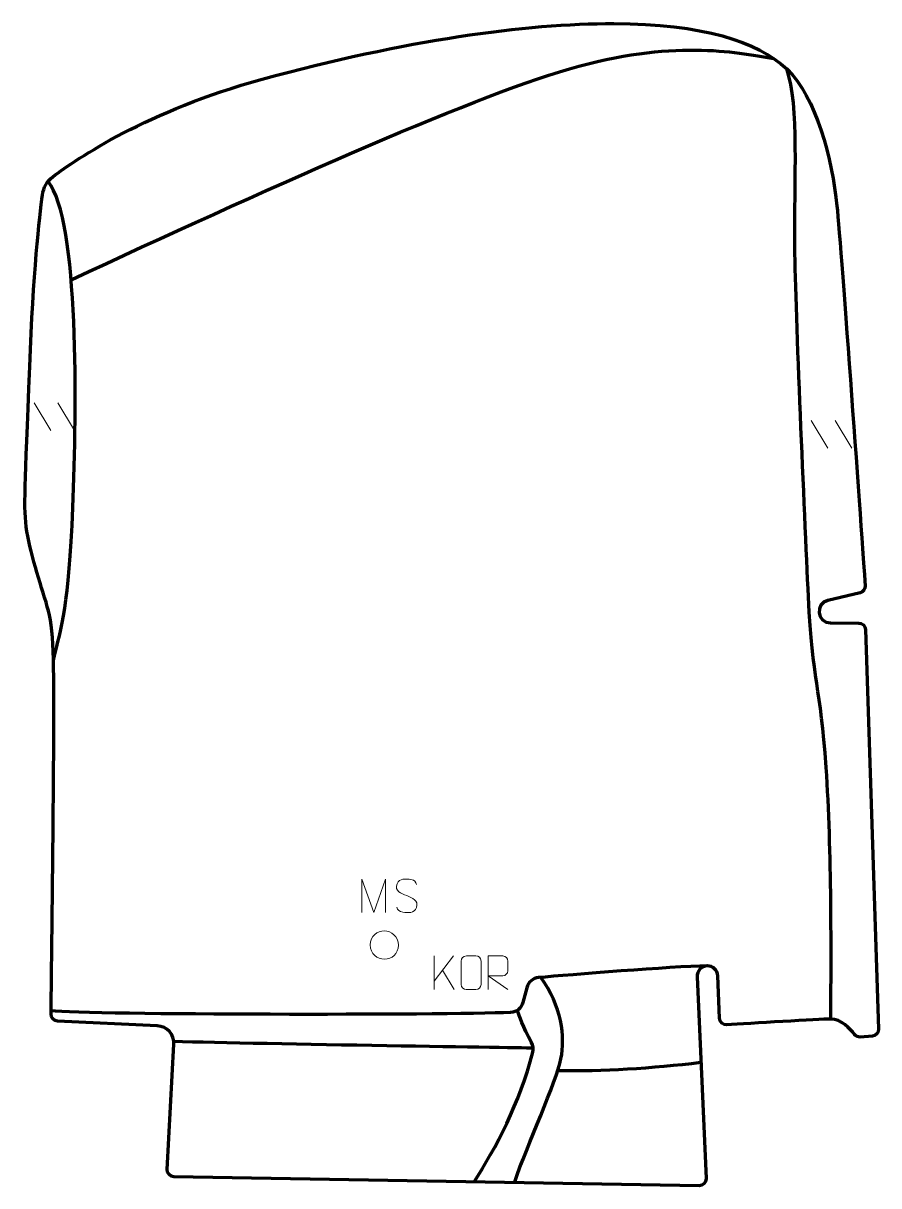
# Model space of a CAD drawing. Header units: millimetres. Extents: x -318 to 317, y -432 to 432.
import ezdxf

# ---------------------------------------------------------------- set-up
doc = ezdxf.new("R2010")
doc.units = ezdxf.units.MM
doc.header["$MEASUREMENT"] = 0
for name, color, linetype in [('layer 1', 7, 'Continuous'), ('layer 2', 7, 'Continuous'), ('layer 3', 7, 'Continuous')]:
    doc.layers.add(name, color=color, linetype=linetype)

msp = doc.modelspace()

# ---------------------------------------------------------------- linework, layer by layer
at = {"layer": 'layer 1', "color": 250, "lineweight": 9}
msp.add_open_spline([(-60.5986, -252.7132), (-60.5279, -246.0728), (-55.2539, -242.2268), (-50.0986, -242.3238), (-50.0986, -242.3238), (-44.9433, -242.2268), (-39.6693, -246.2902), (-39.5986, -252.9306), (-39.5986, -252.9306), (-39.9688, -259.2599), (-44.4107, -263.2906), (-50.0986, -263.32), (-50.0986, -263.32), (-55.2539, -263.417), (-60.5279, -259.3536), (-60.5986, -252.7132)], degree=3, knots=[0, 0, 0, 0, 0.2, 0.2, 0.2, 0.2, 0.4, 0.4, 0.4, 0.4, 0.6, 0.6, 0.6, 0.6, 1, 1, 1, 1], dxfattribs=at)
at = {"layer": 'layer 2', "color": 230, "lineweight": 200}
msp.add_open_spline([(316.9763, -315.3015), (316.9763, -315.3015), (307.1367, -18.5541), (307.1367, -18.5541), (307.1367, -18.5541), (307.0474, -15.8582), (304.8443, -13.7162), (302.1526, -13.7095), (302.1526, -13.7095), (302.1526, -13.7095), (281.2918, -13.6547), (281.2918, -13.6547), (281.2918, -13.6547), (271.2419, -13.616), (269.5655, 0.7926), (279.3371, 3.1474), (279.3371, 3.1474), (279.3371, 3.1474), (303.1848, 8.7143), (303.1848, 8.7143), (303.1848, 8.7143), (305.5791, 9.2731), (307.2129, 11.4913), (307.0382, 13.9491), (307.0382, 13.9491), (304.6725, 47.1903), (289.1803, 264.3628), (285.9919, 296.0419), (285.9919, 296.0419), (282.5375, 330.3629), (270.4506, 377.294), (248.7678, 397.8264), (248.7678, 397.8264), (227.085, 418.3591), (185.7581, 431.2835), (120.3796, 431.4983), (120.3796, 431.4983), (55.0011, 431.7128), (-34.5668, 419.2132), (-140.7684, 390.2067), (-140.7684, 390.2067), (-225.8051, 366.9806), (-278.5634, 331.1125), (-296.2142, 317.7391), (-296.2142, 317.7391), (-300.4825, 314.5049), (-303.2783, 309.6954), (-303.9778, 304.3784), (-303.9778, 304.3784), (-306.1478, 287.8874), (-310.8573, 246.0004), (-313.4661, 176.8457), (-313.4661, 176.8457), (-316.9322, 84.9629), (-318.2417, 72.7614), (-315.5126, 54.3161), (-315.5126, 54.3161), (-312.7835, 35.871), (-303.8187, 11.521), (-299.499, -4.6674), (-299.499, -4.6674), (-295.1788, -20.8557), (-295.405, -51.8257), (-295.5919, -103.6671), (-295.5919, -103.6671), (-295.7587, -150.0355), (-297.2641, -277.7227), (-297.5802, -304.1647), (-297.5802, -304.1647), (-297.6123, -306.8617), (-295.5087, -309.0987), (-292.8205, -309.2281), (-292.8205, -309.2281), (-292.8205, -309.2281), (-218.7164, -312.8011), (-218.7164, -312.8011), (-218.7164, -312.8011), (-211.5172, -313.1482), (-205.9737, -319.2992), (-206.3596, -326.5128), (-206.3596, -326.5128), (-206.3596, -326.5128), (-211.3331, -419.5463), (-211.3331, -419.5463), (-211.3331, -419.5463), (-211.4844, -422.3816), (-209.258, -424.7766), (-206.4252, -424.8249), (-206.4252, -424.8249), (-206.4252, -424.8249), (183.7769, -431.4984), (183.7769, -431.4984), (183.7769, -431.4984), (186.6588, -431.5478), (188.985, -429.1514), (188.857, -426.2653), (188.857, -426.2653), (188.857, -426.2653), (182.2036, -276.3864), (182.2036, -276.3864), (182.2036, -276.3864), (182.0124, -272.0772), (185.3807, -268.4461), (189.6832, -268.3236), (189.6832, -268.3236), (193.8992, -268.2037), (197.4284, -271.5039), (197.6006, -275.7277), (197.6006, -275.7277), (197.6006, -275.7277), (198.8847, -307.1926), (198.8847, -307.1926), (198.8847, -307.1926), (198.999, -309.9922), (201.3805, -312.1544), (204.1718, -311.9904), (204.1718, -311.9904), (220.777, -311.0164), (272.8816, -307.9796), (281.4326, -307.7366), (281.4326, -307.7366), (289.0921, -307.5186), (296.0467, -315.2754), (299.0344, -319.1496), (299.0344, -319.1496), (300.0599, -320.4803), (301.6757, -321.2145), (303.3492, -321.0973), (303.3492, -321.0973), (303.3492, -321.0973), (312.3281, -320.4673), (312.3281, -320.4673), (312.3281, -320.4673), (315.0117, -320.2785), (317.0656, -317.9964), (316.9763, -315.3015)], degree=3, knots=[0, 0, 0, 0, 0.02857143, 0.02857143, 0.02857143, 0.02857143, 0.05714286, 0.05714286, 0.05714286, 0.05714286, 0.08571429, 0.08571429, 0.08571429, 0.08571429, 0.11428571, 0.11428571, 0.11428571, 0.11428571, 0.14285714, 0.14285714, 0.14285714, 0.14285714, 0.17142857, 0.17142857, 0.17142857, 0.17142857, 0.2, 0.2, 0.2, 0.2, 0.22857143, 0.22857143, 0.22857143, 0.22857143, 0.25714286, 0.25714286, 0.25714286, 0.25714286, 0.28571429, 0.28571429, 0.28571429, 0.28571429, 0.31428571, 0.31428571, 0.31428571, 0.31428571, 0.34285714, 0.34285714, 0.34285714, 0.34285714, 0.37142857, 0.37142857, 0.37142857, 0.37142857, 0.4, 0.4, 0.4, 0.4, 0.42857143, 0.42857143, 0.42857143, 0.42857143, 0.45714286, 0.45714286, 0.45714286, 0.45714286, 0.48571429, 0.48571429, 0.48571429, 0.48571429, 0.51428571, 0.51428571, 0.51428571, 0.51428571, 0.54285714, 0.54285714, 0.54285714, 0.54285714, 0.57142857, 0.57142857, 0.57142857, 0.57142857, 0.6, 0.6, 0.6, 0.6, 0.62857143, 0.62857143, 0.62857143, 0.62857143, 0.65714286, 0.65714286, 0.65714286, 0.65714286, 0.68571429, 0.68571429, 0.68571429, 0.68571429, 0.71428571, 0.71428571, 0.71428571, 0.71428571, 0.74285714, 0.74285714, 0.74285714, 0.74285714, 0.77142857, 0.77142857, 0.77142857, 0.77142857, 0.8, 0.8, 0.8, 0.8, 0.82857143, 0.82857143, 0.82857143, 0.82857143, 0.85714286, 0.85714286, 0.85714286, 0.85714286, 0.88571429, 0.88571429, 0.88571429, 0.88571429, 0.91428571, 0.91428571, 0.91428571, 0.91428571, 0.94285714, 0.94285714, 0.94285714, 0.94285714, 1, 1, 1, 1], dxfattribs=at)
at = {"layer": 'layer 2', "color": 250, "lineweight": 9}
for points in [[(-310.2398, 149.8585), (-310.2398, 149.8585), (-297.8755, 129.3142), (-297.8755, 129.3142)], [(-292.5099, 149.8585), (-292.5099, 149.8585), (-280.1456, 129.3142), (-280.1456, 129.3142)], [(267.0002, 136.8201), (267.0002, 136.8201), (279.3645, 116.2758), (279.3645, 116.2758)], [(284.7301, 136.8201), (284.7301, 136.8201), (297.0944, 116.2758), (297.0944, 116.2758)], [(-13.0183, -260.905), (-13.0183, -260.905), (-13.0183, -285.8586), (-13.0183, -285.8586)], [(1.3579, -260.905), (1.3579, -260.905), (-13.0183, -279.5447), (-13.0183, -279.5447)], [(1.6832, -285.7628), (1.6832, -285.7628), (-6.7873, -271.4492), (-6.7873, -271.4492)]]:
    msp.add_open_spline(points, degree=3, dxfattribs=at)
for points, knots in [([(-66.8617, -228.7334), (-66.8617, -228.7334), (-66.8617, -203.7755), (-66.8617, -203.7755), (-66.8617, -203.7755), (-66.8617, -203.7755), (-57.9366, -228.7334), (-57.9366, -228.7334), (-57.9366, -228.7334), (-57.9366, -228.7334), (-49.1767, -203.776), (-49.1767, -203.776), (-49.1767, -203.776), (-49.1767, -203.776), (-49.1767, -228.7334), (-49.1767, -228.7334)], [0, 0, 0, 0, 0.2, 0.2, 0.2, 0.2, 0.4, 0.4, 0.4, 0.4, 0.6, 0.6, 0.6, 0.6, 1, 1, 1, 1]), ([(-33.4695, -216.0835), (-37.7178, -214.6131), (-42.6259, -212.8173), (-40.6208, -207.297), (-40.6208, -207.297), (-39.1173, -203.1571), (-33.9037, -203.5456), (-30.3001, -204.1467), (-30.3001, -204.1467), (-27.4395, -204.6239), (-26.5748, -205.8371), (-26.2642, -207.9212)], [0, 0, 0, 0, 0.25, 0.25, 0.25, 0.25, 0.5, 0.5, 0.5, 0.5, 1, 1, 1, 1]), ([(-33.4695, -216.0836), (-29.4509, -217.7303), (-24.4214, -219.6186), (-26.2554, -224.9789), (-26.2554, -224.9789), (-27.7152, -229.2453), (-32.626, -228.9886), (-36.3521, -228.4339), (-36.3521, -228.4339), (-39.1021, -228.0241), (-40.323, -226.8106), (-40.701, -224.6984)], [0, 0, 0, 0, 0.25, 0.25, 0.25, 0.25, 0.5, 0.5, 0.5, 0.5, 1, 1, 1, 1]), ([(10.8128, -260.9053), (13.1385, -260.9053), (15.4646, -260.9053), (17.7907, -260.9053), (17.7907, -260.9053), (19.7373, -260.8697), (21.7287, -262.3613), (21.7554, -264.7989), (21.7554, -264.7989), (21.755, -270.5458), (21.755, -276.2931), (21.7554, -282.0408), (21.7554, -282.0408), (21.6156, -284.3642), (19.9384, -285.8438), (17.7907, -285.8546), (17.7907, -285.8546), (15.4588, -285.8542), (13.1269, -285.8542), (10.7954, -285.8546), (10.7954, -285.8546), (8.8704, -285.96), (6.8983, -284.0755), (6.9095, -282.0582), (6.9095, -282.0582), (6.9098, -276.2881), (6.9098, -270.5184), (6.9095, -264.7491), (6.9095, -264.7491), (6.9137, -262.611), (8.6604, -260.8918), (10.8128, -260.9053)], [0, 0, 0, 0, 0.11111111, 0.11111111, 0.11111111, 0.11111111, 0.22222222, 0.22222222, 0.22222222, 0.22222222, 0.33333333, 0.33333333, 0.33333333, 0.33333333, 0.44444444, 0.44444444, 0.44444444, 0.44444444, 0.55555556, 0.55555556, 0.55555556, 0.55555556, 0.66666667, 0.66666667, 0.66666667, 0.66666667, 0.77777778, 0.77777778, 0.77777778, 0.77777778, 1, 1, 1, 1]), ([(27.0004, -285.8585), (27.0004, -285.8585), (27.0004, -260.905), (27.0004, -260.905), (27.0004, -260.905), (30.5952, -260.905), (34.1907, -260.905), (37.7859, -260.905), (37.7859, -260.905), (40.1112, -260.9427), (41.6685, -262.4327), (41.6644, -264.7991), (41.6644, -264.7991), (41.664, -266.8346), (41.664, -269.894), (41.6644, -271.93), (41.6644, -271.93), (41.6579, -273.8055), (39.8456, -275.7473), (37.8361, -275.7664), (37.8361, -275.7664), (37.8361, -275.7664), (27.0004, -275.7664), (27.0004, -275.7664), (27.0004, -275.7664), (27.0004, -275.7664), (41.6551, -285.8585), (41.6551, -285.8585)], [0, 0, 0, 0, 0.125, 0.125, 0.125, 0.125, 0.25, 0.25, 0.25, 0.25, 0.375, 0.375, 0.375, 0.375, 0.5, 0.5, 0.5, 0.5, 0.625, 0.625, 0.625, 0.625, 0.75, 0.75, 0.75, 0.75, 1, 1, 1, 1])]:
    msp.add_open_spline(points, degree=3, knots=knots, dxfattribs=at)
at = {"layer": 'layer 3', "color": 142, "lineweight": 200}
for points, knots in [([(-282.6883, 241.2216), (-143.9151, 305.727), (10.875, 375.7756), (87.3738, 397.8264), (87.3738, 397.8264), (163.8726, 419.8774), (209.6222, 410.4763), (239.0414, 405.6146)], [0, 0, 0, 0, 0.33333333, 0.33333333, 0.33333333, 0.33333333, 1, 1, 1, 1]), ([(281.4326, -307.7364), (281.808, -262.0366), (282.2062, -182.5498), (278.023, -120.9922), (278.023, -120.9922), (273.8394, -59.4346), (267.863, -58.2394), (264.8746, 5.7087), (264.8746, 5.7087), (261.8866, 69.6571), (255.3122, 216.0799), (254.715, 265.6848), (254.715, 265.6848), (254.117, 315.2896), (258.3602, 370.3969), (248.7678, 397.8265)], [0, 0, 0, 0, 0.2, 0.2, 0.2, 0.2, 0.4, 0.4, 0.4, 0.4, 0.6, 0.6, 0.6, 0.6, 1, 1, 1, 1]), ([(-295.8355, -41.5247), (-289.7406, -15.2085), (-284.3618, -2.0605), (-281.3737, 72.0476), (-281.3737, 72.0476), (-278.3853, 146.1556), (-276.5925, 285.4073), (-299.7499, 314.2969)], [0, 0, 0, 0, 0.33333333, 0.33333333, 0.33333333, 0.33333333, 1, 1, 1, 1]), ([(189.6832, -268.3236), (162.6819, -268.7314), (87.8792, -274.9664), (64.4827, -276.9642), (64.4827, -276.9642), (60.2384, -277.3269), (56.6916, -280.3375), (55.6424, -284.4652), (55.6424, -284.4652), (55.6424, -284.4652), (52.8703, -295.3767), (52.8703, -295.3767), (52.8703, -295.3767), (51.783, -299.6558), (48.02, -302.7183), (43.6085, -302.9046), (43.6085, -302.9046), (-4.7744, -304.95), (-269.9743, -304.8202), (-297.5506, -301.6801)], [0, 0, 0, 0, 0.16666667, 0.16666667, 0.16666667, 0.16666667, 0.33333333, 0.33333333, 0.33333333, 0.33333333, 0.5, 0.5, 0.5, 0.5, 0.66666667, 0.66666667, 0.66666667, 0.66666667, 1, 1, 1, 1]), ([(46.7341, -428.6569), (55.6985, -402.1844), (77.8117, -354.074), (81.0984, -337.3396), (81.0984, -337.3396), (84.3857, -320.6056), (81.5377, -298.3849), (66.1284, -276.8239)], [0, 0, 0, 0, 0.33333333, 0.33333333, 0.33333333, 0.33333333, 1, 1, 1, 1]), ([(16.6335, -428.6569), (32.5859, -403.4795), (50.5613, -370.1808), (60.1378, -332.3933), (60.1378, -332.3933), (60.7485, -329.9835), (60.4511, -327.4333), (59.2922, -325.2341), (59.2922, -325.2341), (52.817, -312.9479), (50.0752, -305.7262), (48.8563, -301.1475)], [0, 0, 0, 0, 0.25, 0.25, 0.25, 0.25, 0.5, 0.5, 0.5, 0.5, 1, 1, 1, 1])]:
    msp.add_open_spline(points, degree=3, knots=knots, dxfattribs=at)
for points in [[(-206.4451, -324.1723), (-140.7039, -326.1641), (60.4475, -329.1056), (60.4475, -329.1056)], [(185.0329, -340.1179), (147.9183, -344.4363), (112.1325, -346.9054), (78.6789, -346.1282)]]:
    msp.add_open_spline(points, degree=3, dxfattribs=at)

doc.saveas('drawing.dxf')
